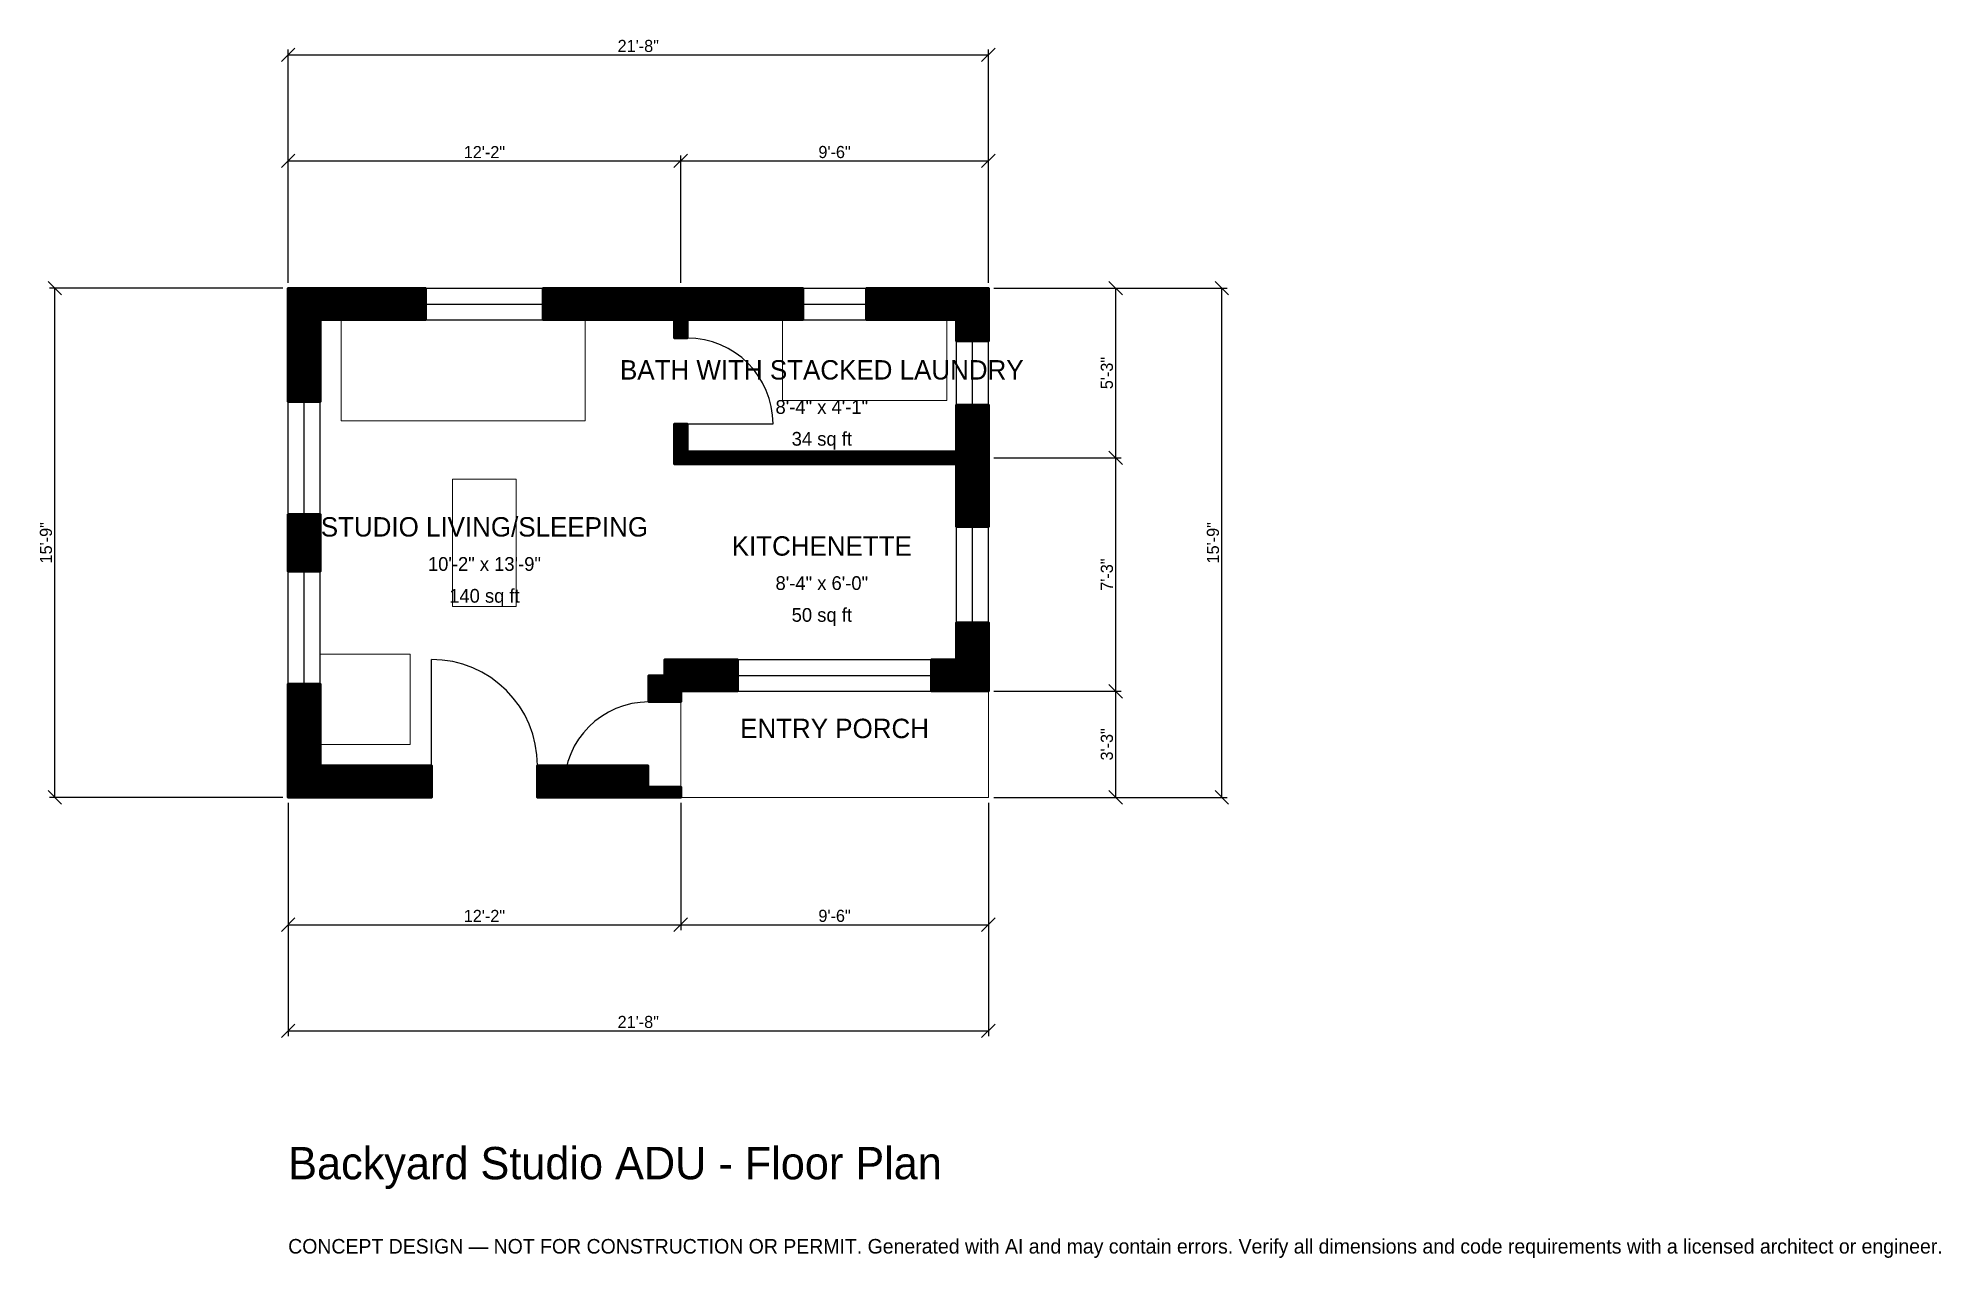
# Model space of a CAD drawing. Header units: inches. Extents: x -93 to 613, y -171 to 282.
import ezdxf
from ezdxf.enums import TextEntityAlignment as Align

# ---------------------------------------------------------------- set-up
doc = ezdxf.new("R2010")
doc.units = ezdxf.units.IN
doc.header["$MEASUREMENT"] = 0
doc.linetypes.add('DASHED', pattern=[0.6, 0.5, -0.1])
for name, color, linetype, lineweight in [('A-ANNO-DIMS', 1, 'Continuous', 13), ('A-ANNO-TEXT', 7, 'Continuous', 18), ('A-AREA-IDEN', 7, 'Continuous', 18), ('A-DOOR', 2, 'Continuous', 25), ('A-FLOR-FIXT', 9, 'Continuous', 13), ('A-FURN', 9, 'Continuous', 13), ('A-GLAZ', 4, 'Continuous', 25), ('A-SITE-PAVE', 8, 'Continuous', 13), ('A-WALL', 7, 'Continuous', 50), ('A-WALL-PATT', 8, 'Continuous', 13)]:
    doc.layers.add(name, color=color, linetype=linetype, lineweight=lineweight)
doc.dimstyles.new('PLAN', dxfattribs={"dimtxt": 4.5, "dimasz": 3, "dimexe": 2, "dimexo": 2, "dimgap": 1, "dimtad": 1, "dimdec": 0, "dimlunit": 4, "dimtsz": 2.5, "dimcen": 2.5, "dimclrd": 1, "dimclre": 1, "dimazin": 3, "dimtfac": 1, "dimtmove": 0, "dimatfit": 3})

msp = doc.modelspace()

# ---------------------------------------------------------------- hatches: boundary and pattern name
at = {"layer": 'A-WALL-PATT'}
h = msp.add_hatch(dxfattribs=at)
h.set_pattern_fill('ANSI31', color=8, scale=0.8)
h.paths.add_polyline_path([(133.8583, 0), (133.8583, 0), (92.5197, 0), (92.5197, 11.811), (133.4646, 11.811), (133.4646, 3.937), (145.6693, 3.937), (145.6693, 0), (145.6693, 0), (145.6693, 0), (133.8583, 0)])
h.paths.add_polyline_path([(11.811, 0), (11.811, 0), (0, 0), (0, 0), (0, 0), (0, 11.811), (0, 11.811), (0, 42.126), (11.811, 42.126), (11.811, 11.811), (53.1496, 11.811), (53.1496, 0), (11.811, 0)])
h.paths.add_polyline_path([(0, 105.1181), (11.811, 105.1181), (11.811, 83.8583), (0, 83.8583), (0, 105.1181)])
h.paths.add_polyline_path([(0, 177.1654), (0, 177.1654), (0, 188.9764), (0, 188.9764), (0, 188.9764), (11.811, 188.9764), (11.811, 188.9764), (50.9843, 188.9764), (50.9843, 177.1654), (11.811, 177.1654), (11.811, 146.8504), (0, 146.8504), (0, 177.1654)])
h.paths.add_polyline_path([(139.7638, 188.9764), (139.7638, 188.9764), (143.3071, 188.9764), (143.3071, 188.9764), (148.0315, 188.9764), (148.0315, 188.9764), (190.9449, 188.9764), (190.9449, 177.1654), (151.5748, 177.1654), (151.5748, 177.1654), (148.0315, 177.1654), (148.0315, 170.4724), (143.3071, 170.4724), (143.3071, 177.1654), (94.685, 177.1654), (94.685, 188.9764), (139.7638, 188.9764)])
h.paths.add_polyline_path([(248.0315, 188.9764), (248.0315, 188.9764), (259.8425, 188.9764), (259.8425, 188.9764), (259.8426, 188.9764), (259.8426, 177.1654), (259.8425, 177.1654), (259.8425, 169.2913), (248.0315, 169.2913), (248.0315, 177.1654), (214.5669, 177.1654), (214.5669, 188.9764), (248.0315, 188.9764)])
h.paths.add_polyline_path([(259.8425, 131.8898), (259.8425, 128.3465), (259.8426, 128.3465), (259.8426, 123.622), (259.8425, 123.622), (259.8425, 120.0787), (259.8425, 100.3937), (248.0315, 100.3937), (248.0315, 120.0787), (248.0315, 123.622), (148.0315, 123.622), (143.3071, 123.622), (143.3071, 128.3465), (143.3071, 138.5827), (148.0315, 138.5827), (148.0315, 128.3465), (248.0315, 128.3465), (248.0315, 131.8898), (248.0315, 145.6693), (259.8425, 145.6693), (259.8425, 131.8898)])
h.paths.add_polyline_path([(259.8425, 51.1811), (259.8426, 51.1811), (259.8426, 39.3701), (259.8426, 39.3701), (259.8425, 39.3701), (259.8425, 39.37), (248.0315, 39.37), (248.0315, 39.3701), (238.7795, 39.3701), (238.7795, 51.1811), (248.0315, 51.1811), (248.0315, 64.9606), (259.8425, 64.9606), (259.8425, 51.1811)])
h.paths.add_polyline_path([(145.6693, 39.3701), (145.6693, 35.4331), (133.8583, 35.4331), (133.8583, 45.2756), (139.7638, 45.2756), (139.7638, 51.1811), (166.7323, 51.1811), (166.7323, 39.3701), (145.6693, 39.3701)])

# ---------------------------------------------------------------- linework, layer by layer
at = {"layer": 'A-DOOR'}
for p, q in [((148.0315, 138.5827), (179.9213, 138.5827)), ((53.1496, 11.811), (53.1496, 51.1811)), ((133.8583, 3.937), (102.3622, 3.937))]:
    msp.add_line(p, q, dxfattribs=at)
for centre, radius, start, end in [((148.0315, 138.5827), 31.8898, 0, 90), ((53.1496, 11.811), 39.3701, 0, 90), ((133.8583, 3.937), 31.4961, 90, 180)]:
    msp.add_arc(centre, radius, start, end, dxfattribs=at)
at = {"layer": 'A-FLOR-FIXT'}
msp.add_lwpolyline([(183.4646, 147.2441), (244.4882, 147.2441), (244.4882, 177.1654), (183.4646, 177.1654)], close=True, dxfattribs=at)
at = {"layer": 'A-FURN'}
for points in [[(19.685, 139.7638), (110.2362, 139.7638), (110.2362, 177.1654), (19.685, 177.1654)], [(61.0236, 70.8661), (84.6457, 70.8661), (84.6457, 118.1102), (61.0236, 118.1102)], [(11.811, 19.685), (45.2756, 19.685), (45.2756, 53.1496), (11.811, 53.1496)]]:
    msp.add_lwpolyline(points, close=True, dxfattribs=at)
at = {"layer": 'A-GLAZ'}
for p, q in [((50.9843, 188.9764), (94.685, 188.9764)), ((190.9449, 188.9764), (214.5669, 188.9764)), ((50.9843, 183.0709), (94.685, 183.0709)), ((50.9843, 177.1654), (94.685, 177.1654)), ((190.9449, 183.0709), (214.5669, 183.0709)), ((190.9449, 177.1654), (214.5669, 177.1654)), ((248.0315, 145.6693), (248.0315, 169.2913)), ((253.937, 145.6693), (253.937, 169.2913)), ((259.8425, 145.6693), (259.8425, 169.2913)), ((0, 105.1181), (0, 146.8504)), ((5.9055, 105.1181), (5.9055, 146.8504)), ((11.811, 105.1181), (11.811, 146.8504)), ((248.0315, 64.9606), (248.0315, 100.3937)), ((253.937, 64.9606), (253.937, 100.3937)), ((259.8425, 64.9606), (259.8425, 100.3937)), ((0, 42.126), (0, 83.8583)), ((5.9055, 42.126), (5.9055, 83.8583)), ((11.811, 42.126), (11.811, 83.8583)), ((166.7323, 51.1811), (238.7795, 51.1811)), ((166.7323, 45.2756), (238.7795, 45.2756)), ((166.7323, 39.3701), (238.7795, 39.3701))]:
    msp.add_line(p, q, dxfattribs=at)
at = {"layer": 'A-SITE-PAVE', "linetype": 'DASHED'}
msp.add_lwpolyline([(145.6693, 0), (259.8425, 0), (259.8425, 39.3701), (145.6693, 39.3701)], close=True, dxfattribs=at)
at = {"layer": 'A-WALL'}
for points in [[(0, 177.1654), (0, 177.1654), (0, 188.9764), (0, 188.9764), (0, 188.9764), (11.811, 188.9764), (11.811, 188.9764), (50.9843, 188.9764), (50.9843, 177.1654), (11.811, 177.1654), (11.811, 146.8504), (0, 146.8504), (0, 177.1654)], [(139.7638, 188.9764), (139.7638, 188.9764), (143.3071, 188.9764), (143.3071, 188.9764), (148.0315, 188.9764), (148.0315, 188.9764), (190.9449, 188.9764), (190.9449, 177.1654), (151.5748, 177.1654), (151.5748, 177.1654), (148.0315, 177.1654), (148.0315, 170.4724), (143.3071, 170.4724), (143.3071, 177.1654), (94.685, 177.1654), (94.685, 188.9764), (139.7638, 188.9764)], [(248.0315, 188.9764), (248.0315, 188.9764), (259.8425, 188.9764), (259.8425, 188.9764), (259.8426, 188.9764), (259.8426, 177.1654), (259.8425, 177.1654), (259.8425, 169.2913), (248.0315, 169.2913), (248.0315, 177.1654), (214.5669, 177.1654), (214.5669, 188.9764), (248.0315, 188.9764)], [(259.8425, 131.8898), (259.8425, 128.3465), (259.8426, 128.3465), (259.8426, 123.622), (259.8425, 123.622), (259.8425, 120.0787), (259.8425, 100.3937), (248.0315, 100.3937), (248.0315, 120.0787), (248.0315, 123.622), (148.0315, 123.622), (143.3071, 123.622), (143.3071, 128.3465), (143.3071, 138.5827), (148.0315, 138.5827), (148.0315, 128.3465), (248.0315, 128.3465), (248.0315, 131.8898), (248.0315, 145.6693), (259.8425, 145.6693), (259.8425, 131.8898)], [(0, 105.1181), (11.811, 105.1181), (11.811, 83.8583), (0, 83.8583), (0, 105.1181)], [(259.8425, 51.1811), (259.8426, 51.1811), (259.8426, 39.3701), (259.8426, 39.3701), (259.8425, 39.3701), (259.8425, 39.37), (248.0315, 39.37), (248.0315, 39.3701), (238.7795, 39.3701), (238.7795, 51.1811), (248.0315, 51.1811), (248.0315, 64.9606), (259.8425, 64.9606), (259.8425, 51.1811)], [(145.6693, 39.3701), (145.6693, 35.4331), (133.8583, 35.4331), (133.8583, 45.2756), (139.7638, 45.2756), (139.7638, 51.1811), (166.7323, 51.1811), (166.7323, 39.3701), (145.6693, 39.3701)], [(11.811, 0), (11.811, 0), (0, 0), (0, 0), (0, 0), (0, 11.811), (0, 11.811), (0, 42.126), (11.811, 42.126), (11.811, 11.811), (53.1496, 11.811), (53.1496, 0), (11.811, 0)], [(133.8583, 0), (133.8583, 0), (92.5197, 0), (92.5197, 11.811), (133.4646, 11.811), (133.4646, 3.937), (145.6693, 3.937), (145.6693, 0), (145.6693, 0), (145.6693, 0), (133.8583, 0)]]:
    msp.add_lwpolyline(points, close=True, dxfattribs=at)

# ---------------------------------------------------------------- texts
at = {"layer": 'A-ANNO-TEXT'}
for s, height, p in [('Backyard Studio ADU - Floor Plan', 12, (0, -141.7323)), ('CONCEPT DESIGN — NOT FOR CONSTRUCTION OR PERMIT. Generated with AI and may contain errors. Verify all dimensions and code requirements with a licensed architect or engineer.', 5.4, (0, -169.2913))]:
    msp.add_text(s, height=height, dxfattribs=at).set_placement(p)
at = {"layer": 'A-AREA-IDEN'}
for s, height, p in [('BATH WITH STACKED LAUNDRY', 7.2, (198.0315, 158.6614)), ('8\'-4" x 4\'-1"', 5.1, (198.0315, 144.8819)), ('34 sq ft', 5.1, (198.0315, 133.0709)), ('STUDIO LIVING/SLEEPING', 7.2, (72.8346, 100.3937)), ('KITCHENETTE', 7.2, (198.0315, 93.3071)), ('10\'-2" x 13\'-9"', 5.1, (72.8346, 86.6142)), ('8\'-4" x 6\'-0"', 5.1, (198.0315, 79.5276)), ('140 sq ft', 5.1, (72.8346, 74.8031)), ('50 sq ft', 5.1, (198.0315, 67.7165)), ('ENTRY PORCH', 7.2, (202.7559, 25.5906))]:
    msp.add_text(s, height=height, dxfattribs=at).set_placement(p, align=Align.MIDDLE_CENTER)

# ---------------------------------------------------------------- dimensions: what is measured, and where the dimension line sits
at = {"layer": 'A-ANNO-DIMS'}
for base, p1, p2, text in [((0, 275.5906), (0, 188.9764), (259.8425, 188.9764), '21\'-8"'), ((0, 236.2205), (0, 188.9764), (145.6693, 188.9764), '12\'-2"'), ((145.6693, 236.2205), (145.6693, 188.9764), (259.8425, 188.9764), '9\'-6"'), ((0, -47.2441), (0, 0), (145.6693, 0), '12\'-2"'), ((0, -86.6142), (0, 0), (259.8425, 0), '21\'-8"'), ((145.6693, -47.2441), (145.6693, 0), (259.8425, 0), '9\'-6"')]:
    msp.add_linear_dim(base=base, p1=p1, p2=p2, text=text, dimstyle='PLAN', dxfattribs=at).render()
for base, p1, p2, text in [((-86.6142, 0), (0, 0), (0, 188.9764), '15\'-9"'), ((307.0866, 125.9843), (259.8425, 125.9843), (259.8425, 188.9764), '5\'-3"'), ((346.4567, 0), (259.8425, 0), (259.8425, 188.9764), '15\'-9"'), ((307.0866, 39.3701), (259.8425, 39.3701), (259.8425, 125.9843), '7\'-3"'), ((307.0866, 0), (259.8425, 0), (259.8425, 39.3701), '3\'-3"')]:
    msp.add_linear_dim(base=base, p1=p1, p2=p2, angle=90, text=text, dimstyle='PLAN', dxfattribs=at).render()

doc.saveas('drawing.dxf')
